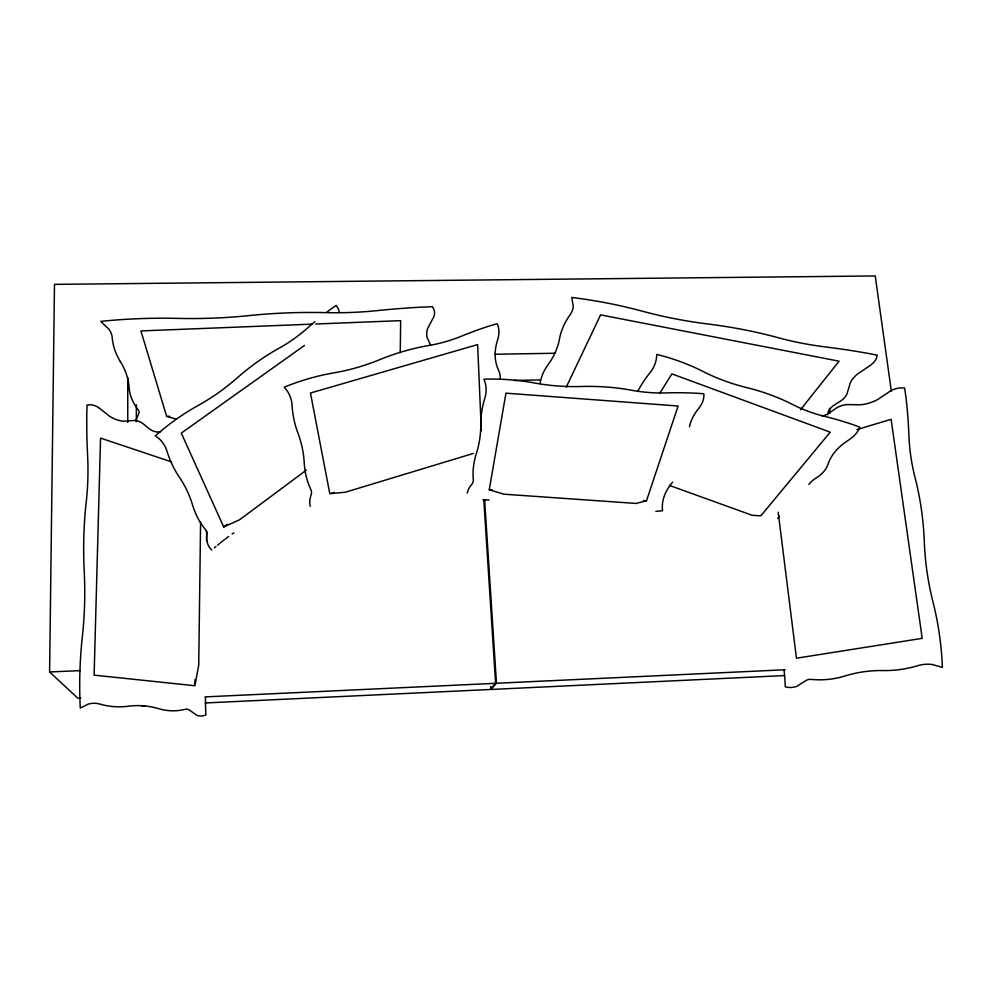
<?xml version="1.0" encoding="UTF-8"?>
<svg xmlns="http://www.w3.org/2000/svg" width="992" height="992" viewBox="0 0 992 992"><rect width="100%" height="100%" fill="white"/><g stroke="black" fill="none" stroke-linecap="round" stroke-linejoin="round"><path stroke-width="1.49" d="M80.898 698.046L77.798 698.194L49.6 671.968L54.486 284.369L875.229 275.95L891.312 391.034M200.595 521.73L198.722 665.248L194.916 685.745L94.116 675.13L100.552 438.092L171.69 461.937M400.247 352.644L400.656 320.639L315.617 324.012M194.94 684.195L195.002 679.545M827.526 414.73L828.283 411.63A36.592 17.348 -0.8 0 1 833.069 405.877L841.476 400.483A40.92 20.162 0.1 0 0 846.97 393.936L850.516 382.218A70.816 34.174 -2.2 0 1 856.902 374.53L871.112 364.808A37.312 19.022 -1 0 0 876.32 358.596L877.288 355.186L867.901 353.35A361.82 153.909 2.4 0 0 825.53 346.94A238.427 137.925 -4.2 0 1 778.063 337.677A255.651 118.457 3.5 0 0 707.978 324.012A339.946 218.835 -2.3 0 1 642.494 311.228A253.704 120.28 5.9 0 0 571.789 297.451L573.277 306.54A53.097 29.028 6.8 0 1 570.065 314.824A188.852 97.402 1.2 0 0 559.525 338.756A214.086 112.294 11 0 1 548.229 364.461A152.098 74.97 2.7 0 0 540.082 383.458M489.254 489.75L505.957 393.167L678.106 406.013L646.499 500.786L636.083 503.44L503.874 494.19L489.254 489.75L492.33 489.974M566.271 387.116L600.594 314.886L839.083 361.187L800.532 409.684M659.68 393.353L671.919 373.897L830.23 432.165L760.839 515.828L752.234 515.307L669.402 485.41M483.798 499.869L495.603 683.314L490.073 689.502L205.232 702.968M490.705 686.464L490.904 689.465L496.459 683.265L785.218 669.761M306.354 470.121L239.667 519.721L223.733 526.988L181.288 433.12L304.507 345.439M223.733 526.988L227.466 524.222M331.278 493.26L334.242 492.367M473.32 453.443L345.377 492.218L329.803 493.706L310.471 393.018L477.636 344.596L481.318 430.714M857.026 429.561L891.114 419.331L922.2 638.352L796.452 658.217L778.174 512.207M160.754 431.694L157.257 431.991A34.174 19.493 79.7 0 1 150.127 429.412L142.712 423.41A38.552 22.68 81.4 0 0 134.602 420.447L123.591 421.216A65.819 38.502 78.1 0 1 109.356 416.094L98.592 407.576M205.084 696.892L495.603 683.314M141.769 705.982L144.857 705.833M490.904 689.465L784.511 675.564M312.53 324.124L140.926 330.931L166.656 416.392L169.744 416.256M49.6 671.968L80.352 670.617M514.079 380.444L540.38 379.936M494.934 354.268L555.359 353.239M643.411 500.563L646.499 500.786M166.656 416.392L176.452 419.182M430.59 345.29L427.056 337.317A70.816 35.303 -5.6 0 1 427.44 328.885L433.764 316.87A37.845 19.356 -3.2 0 0 434.124 310.037L432.512 306.702L422.22 307.111A367.883 151.813 -3.9 0 0 377.22 310.608A242.333 143.865 -1.3 0 1 325.326 312.629A263.909 115.332 -1.6 0 0 248.868 315.617A360.108 220.708 5 0 1 177.568 318.382A266.687 114.365 0.7 0 0 100.762 321.383L109.021 329.344A57.276 27.33 4.1 0 1 112.22 337.565A194.643 96.894 -1.2 0 0 120.354 361.584M829.51 408.382L830.106 412.982M484.629 499.856L496.459 683.265M136.338 404.748L136.388 421.712M127.732 377.53L127.77 422.418M467.232 493.098A46.698 25.866 0.7 0 1 471.498 484.728A19.009 10.689 2.3 0 0 473.32 479.644A200.074 112.319 -3.4 0 1 476.284 453.766A284.245 164.027 9.4 0 0 480.785 424.638A247.826 144.869 -5.3 0 1 484.952 397.718A69.18 42.284 3.7 0 0 483.898 379.167A139.14 79.732 1.2 0 1 534.328 382.962A152.57 101.816 -1.9 0 0 581.312 386.496A140.492 79.782 -1.2 0 1 631.929 390.302A110.472 70.841 -4.8 0 0 666.401 392.894A205.046 111.005 -2.9 0 1 696.992 393.254L703.849 393.762A48.137 29.028 -3.6 0 1 698.641 408.506A91.996 52.762 -6.6 0 0 689.477 426.808M482.893 499.683A122.5 63.19 1.7 0 1 489.068 500.104M655.848 511.364A88.152 50.071 -2.9 0 0 662.532 510.744A102.61 55.068 -5.3 0 1 672.613 482.186M310.26 506.317A47.517 26.958 -20.5 0 1 311.017 495.268A19.518 11.197 -18.7 0 0 310.893 489.614A199.305 115.779 -24.8 0 1 304.259 463.165A304.023 175.596 -10.9 0 0 297.898 432.971A245.322 149.06 -26.6 0 1 292.02 405.021A71.573 44.59 -16.6 0 0 284.208 387.165A142.092 83.353 -19.7 0 1 333.82 372.88A154.504 106.59 -21.8 0 0 379.713 359.662A141.62 82.795 -22.3 0 1 428.792 345.526A110.348 73.532 -25.5 0 0 462.012 335.966A204.364 114.291 -24.4 0 1 490.643 325.624L497.215 323.739A48.112 30.058 -24.6 0 1 497.624 339.834A90.396 54.002 -28.2 0 0 498.406 369.793A53.295 32.029 -23.9 0 1 500.278 379.39M120.354 361.584A235.86 102.151 6 0 1 129.059 387.302A157.319 73.495 -1 0 0 138.235 409.808A15.488 6.845 1.9 0 1 138.868 413.23L136.065 419.827A37.287 16.442 0.9 0 0 136.127 420.918M205.418 697.574A219.381 106.628 88 0 0 205.877 714.885L203.36 715.765A34.757 19.431 88.2 0 1 196.949 715.344L189.41 710.074A14.421 8.159 89.5 0 0 185.368 709.268A145.985 84.382 84.8 0 1 158.509 708.635A219.158 125.848 -84.3 0 0 128.055 706.254A179.713 109.653 83.4 0 1 99.721 704.047A52.849 32.686 -88.5 0 0 88.387 704.072L80.265 708.052A249.265 135.445 88.3 0 1 82.336 636.827A322.053 247.268 84.4 0 0 84.221 571.367A246.239 133.325 85.1 0 1 86.242 501.853A221.39 155.756 78 0 0 87.581 455.092A343.914 172.918 82.9 0 1 86.788 414.16L87.06 404.972L90.917 404.773A34.956 21.402 80.3 0 1 98.592 407.576M206.547 540.9A389.707 170.488 85.7 0 1 206.832 531.228M637.794 391.369A248.496 148.54 5.5 0 1 649.996 372.719A68.386 44.491 14.2 0 0 656.741 354.417A138.099 83.514 12.5 0 1 703.192 371.554A152.421 104.941 6.6 0 0 746.418 387.5A139.971 82.968 10 0 1 792.93 404.662A110.844 72.528 4.5 0 0 824.563 416.33A204.736 114.973 8.8 0 1 853.43 424.799L859.717 427.118A48.162 29.896 6.7 0 1 848.668 440.026A92.405 53.928 4.4 0 0 828.109 464.07A53.159 32.004 8.2 0 1 816.342 477.834A47.752 27.553 6.4 0 0 808.864 484.443M777.728 518.407A102.796 56.618 6.4 0 1 779.439 516.262M314.873 321.73A205.121 108.847 -46.4 0 0 307.136 328.352A111.662 71.337 -48 0 1 279.136 348.167A143.629 80.017 -44.5 0 0 237.46 377.667A158.1 105.326 -44.6 0 1 198.14 405.48A145.675 81.629 -41.9 0 0 155.273 435.823A74.264 44.528 -39 0 1 166.966 451.124A245.743 142.203 -48.7 0 0 179.292 477.102A325.847 180.408 -33 0 1 192.597 505.114A200.21 110.583 -46.8 0 0 205.208 529.232A20.088 10.999 -41 0 1 206.683 534.812A48.521 26.214 -42.6 0 0 211.829 550.027M326.678 312.306A205.121 108.847 -46.4 0 1 330.646 309.306L336.139 305.424A48.558 28.979 -46.9 0 1 339.5 312.443M214.297 547.894A128.117 63.835 -41.9 0 1 215.958 546.493M217.632 545.116A128.117 63.835 -41.9 0 1 219.306 543.74M220.15 543.07A128.117 63.835 -41.9 0 1 221.848 541.719M222.692 541.062A128.117 63.835 -41.9 0 1 224.39 539.747M225.246 539.09A128.117 63.835 -41.9 0 1 228.681 536.536M232.14 534.043A128.117 63.835 -41.9 0 1 233.876 532.828M784.126 670.48A212.945 144.386 86.6 0 1 785.28 686.861L788.615 687.419A32.959 25.085 85.8 0 0 796.812 686.328L805.938 680.562A13.64 10.466 83.3 0 1 811.047 679.371A137.541 107.657 -88 0 0 845.122 675.949A204.712 156.426 72.3 0 1 883.14 670.555A167.412 136.71 -85.2 0 0 918.096 665.62A49.079 40.275 78.4 0 1 932.058 664.491L942.4 667.331A237.15 176.13 85.7 0 0 932.976 601.921A284.53 277.19 -80.7 0 1 924.308 541.694A234.633 173.984 -88.6 0 0 915.058 477.598A200.446 180.122 -68.4 0 1 908.846 434.409A331.254 230.516 -85 0 0 905.845 396.453L904.617 387.959L899.818 387.946A32.538 26.548 -78.9 0 0 890.568 390.898L878.007 399.317A61.64 48.236 -75.5 0 1 860.672 404.773L846.759 404.6A36.171 28.644 -81.4 0 0 836.802 407.762L828.01 413.776A32.203 24.8 -78.8 0 1 822.182 416.07"/></g></svg>
